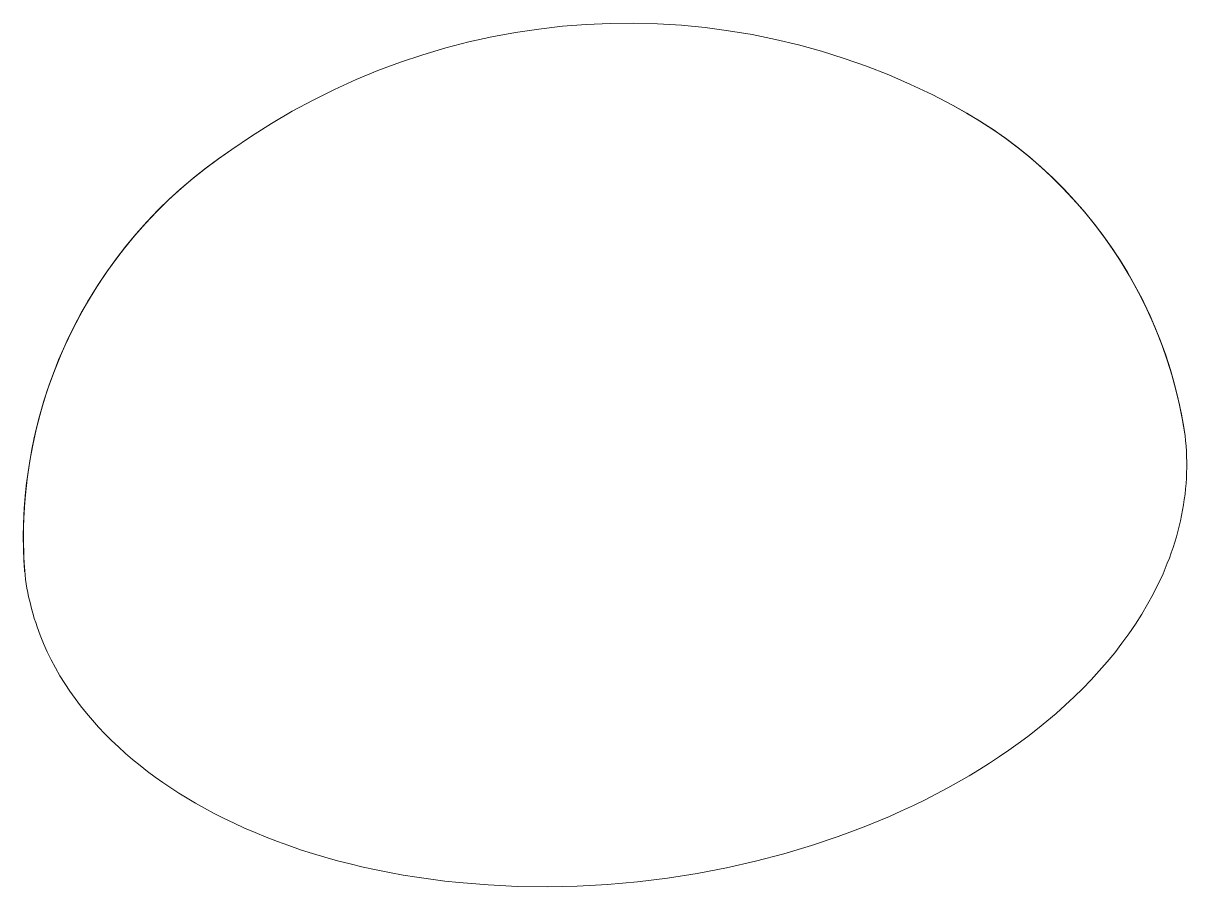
# Model space of a CAD drawing. Header units: millimetres. Extents: x -779 to 3049, y 55 to 2500.
# Drawn here: x 2497.91 to 2512.85, y 1937.9 to 1948.99 of the extents above; entities that cross this region are included whole.
import ezdxf

# ---------------------------------------------------------------- set-up
doc = ezdxf.new("R2010")
doc.units = ezdxf.units.MM
doc.layers.add('ZANO_R', color=7, linetype='Continuous', lineweight=0)

msp = doc.modelspace()

# ---------------------------------------------------------------- linework, layer by layer
at = {"layer": 'ZANO_R'}
for p, q in [((2504.226, 1948.872), (2504.528, 1948.917)), ((2504.226, 1948.872), (2504.528, 1948.917)), ((2504.226, 1948.872), (2504.528, 1948.917)), ((2504.226, 1948.872), (2504.528, 1948.917)), ((2504.528, 1948.917), (2504.831, 1948.952)), ((2504.528, 1948.917), (2504.831, 1948.952)), ((2504.528, 1948.917), (2504.831, 1948.952)), ((2504.528, 1948.917), (2504.831, 1948.952)), ((2504.831, 1948.952), (2505.136, 1948.975)), ((2504.831, 1948.952), (2505.136, 1948.975)), ((2504.831, 1948.952), (2505.136, 1948.975)), ((2504.831, 1948.952), (2505.136, 1948.975)), ((2505.136, 1948.975), (2505.441, 1948.989)), ((2505.136, 1948.975), (2505.441, 1948.989)), ((2505.136, 1948.975), (2505.441, 1948.989)), ((2505.136, 1948.975), (2505.441, 1948.989)), ((2505.441, 1948.989), (2505.747, 1948.991)), ((2505.441, 1948.989), (2505.747, 1948.991)), ((2505.441, 1948.989), (2505.747, 1948.991)), ((2505.441, 1948.989), (2505.747, 1948.991)), ((2505.747, 1948.991), (2506.052, 1948.983)), ((2505.747, 1948.991), (2506.052, 1948.983)), ((2505.747, 1948.991), (2506.052, 1948.983)), ((2505.747, 1948.991), (2506.052, 1948.983)), ((2506.052, 1948.983), (2506.357, 1948.965)), ((2506.052, 1948.983), (2506.357, 1948.965)), ((2506.052, 1948.983), (2506.357, 1948.965)), ((2506.052, 1948.983), (2506.357, 1948.965)), ((2506.357, 1948.965), (2506.661, 1948.936)), ((2506.357, 1948.965), (2506.661, 1948.936)), ((2506.357, 1948.965), (2506.661, 1948.936)), ((2506.357, 1948.965), (2506.661, 1948.936)), ((2506.661, 1948.936), (2506.964, 1948.896)), ((2506.661, 1948.936), (2506.964, 1948.896)), ((2506.661, 1948.936), (2506.964, 1948.896)), ((2506.661, 1948.936), (2506.964, 1948.896)), ((2506.964, 1948.896), (2507.265, 1948.846)), ((2506.964, 1948.896), (2507.265, 1948.846)), ((2506.964, 1948.896), (2507.265, 1948.846)), ((2506.964, 1948.896), (2507.265, 1948.846)), ((2503.331, 1948.674), (2503.627, 1948.751)), ((2503.331, 1948.674), (2503.627, 1948.751)), ((2503.331, 1948.674), (2503.627, 1948.751)), ((2503.331, 1948.674), (2503.627, 1948.751)), ((2503.627, 1948.751), (2503.925, 1948.817)), ((2503.627, 1948.751), (2503.925, 1948.817)), ((2503.627, 1948.751), (2503.925, 1948.817)), ((2503.627, 1948.751), (2503.925, 1948.817)), ((2503.925, 1948.817), (2504.226, 1948.872)), ((2503.925, 1948.817), (2504.226, 1948.872)), ((2503.925, 1948.817), (2504.226, 1948.872)), ((2503.925, 1948.817), (2504.226, 1948.872)), ((2507.265, 1948.846), (2507.564, 1948.785)), ((2507.265, 1948.846), (2507.564, 1948.785)), ((2507.265, 1948.846), (2507.564, 1948.785)), ((2507.265, 1948.846), (2507.564, 1948.785)), ((2507.564, 1948.785), (2507.862, 1948.714)), ((2507.564, 1948.785), (2507.862, 1948.714)), ((2507.564, 1948.785), (2507.862, 1948.714)), ((2507.564, 1948.785), (2507.862, 1948.714)), ((2502.749, 1948.491), (2503.038, 1948.588)), ((2502.749, 1948.491), (2503.038, 1948.588)), ((2502.749, 1948.491), (2503.038, 1948.588)), ((2502.749, 1948.491), (2503.038, 1948.588)), ((2503.038, 1948.588), (2503.331, 1948.674)), ((2503.038, 1948.588), (2503.331, 1948.674)), ((2503.038, 1948.588), (2503.331, 1948.674)), ((2503.038, 1948.588), (2503.331, 1948.674)), ((2507.862, 1948.714), (2508.156, 1948.633)), ((2507.862, 1948.714), (2508.156, 1948.633)), ((2507.862, 1948.714), (2508.156, 1948.633)), ((2507.862, 1948.714), (2508.156, 1948.633)), ((2508.156, 1948.633), (2508.447, 1948.541)), ((2508.156, 1948.633), (2508.447, 1948.541)), ((2508.156, 1948.633), (2508.447, 1948.541)), ((2508.156, 1948.633), (2508.447, 1948.541)), ((2502.462, 1948.385), (2502.749, 1948.491)), ((2502.462, 1948.385), (2502.749, 1948.491)), ((2502.462, 1948.385), (2502.749, 1948.491)), ((2502.462, 1948.385), (2502.749, 1948.491)), ((2508.447, 1948.541), (2508.735, 1948.439)), ((2508.447, 1948.541), (2508.735, 1948.439)), ((2508.447, 1948.541), (2508.735, 1948.439)), ((2508.447, 1948.541), (2508.735, 1948.439)), ((2508.735, 1948.439), (2509.02, 1948.328)), ((2508.735, 1948.439), (2509.02, 1948.328)), ((2508.735, 1948.439), (2509.02, 1948.328)), ((2508.735, 1948.439), (2509.02, 1948.328)), ((2502.18, 1948.268), (2502.462, 1948.385)), ((2502.18, 1948.268), (2502.462, 1948.385)), ((2502.18, 1948.268), (2502.462, 1948.385)), ((2502.18, 1948.268), (2502.462, 1948.385)), ((2509.02, 1948.328), (2509.3, 1948.206)), ((2509.02, 1948.328), (2509.3, 1948.206)), ((2509.02, 1948.328), (2509.3, 1948.206)), ((2509.02, 1948.328), (2509.3, 1948.206)), ((2501.628, 1948.006), (2501.902, 1948.142)), ((2501.628, 1948.006), (2501.902, 1948.142)), ((2501.628, 1948.006), (2501.902, 1948.142)), ((2501.628, 1948.006), (2501.902, 1948.142)), ((2501.902, 1948.142), (2502.18, 1948.268)), ((2501.902, 1948.142), (2502.18, 1948.268)), ((2501.902, 1948.142), (2502.18, 1948.268)), ((2501.902, 1948.142), (2502.18, 1948.268)), ((2509.3, 1948.206), (2509.576, 1948.075)), ((2509.3, 1948.206), (2509.576, 1948.075)), ((2509.3, 1948.206), (2509.576, 1948.075)), ((2509.3, 1948.206), (2509.576, 1948.075)), ((2501.36, 1947.861), (2501.628, 1948.006)), ((2501.36, 1947.861), (2501.628, 1948.006)), ((2501.36, 1947.861), (2501.628, 1948.006)), ((2501.36, 1947.861), (2501.628, 1948.006)), ((2509.576, 1948.075), (2509.847, 1947.935)), ((2509.576, 1948.075), (2509.847, 1947.935)), ((2509.576, 1948.075), (2509.847, 1947.935)), ((2509.576, 1948.075), (2509.847, 1947.935)), ((2501.096, 1947.706), (2501.36, 1947.861)), ((2501.096, 1947.706), (2501.36, 1947.861)), ((2501.096, 1947.706), (2501.36, 1947.861)), ((2501.096, 1947.706), (2501.36, 1947.861)), ((2509.847, 1947.935), (2510.02, 1947.838)), ((2509.847, 1947.935), (2510.021, 1947.838)), ((2509.847, 1947.935), (2510.018, 1947.839)), ((2509.847, 1947.935), (2510.021, 1947.838)), ((2500.838, 1947.542), (2501.096, 1947.706)), ((2500.838, 1947.542), (2501.096, 1947.706)), ((2500.838, 1947.542), (2501.096, 1947.706)), ((2500.838, 1947.542), (2501.096, 1947.706)), ((2510.018, 1947.839), (2510.186, 1947.738)), ((2510.02, 1947.838), (2510.19, 1947.736)), ((2510.021, 1947.838), (2510.191, 1947.735)), ((2510.021, 1947.838), (2510.191, 1947.735)), ((2510.186, 1947.738), (2510.35, 1947.631)), ((2510.19, 1947.736), (2510.356, 1947.628)), ((2510.191, 1947.735), (2510.358, 1947.627)), ((2510.191, 1947.735), (2510.358, 1947.627)), ((2500.586, 1947.37), (2500.838, 1947.542)), ((2500.586, 1947.37), (2500.838, 1947.542)), ((2500.586, 1947.37), (2500.838, 1947.542)), ((2500.586, 1947.37), (2500.838, 1947.542)), ((2510.35, 1947.631), (2510.511, 1947.519)), ((2510.356, 1947.628), (2510.518, 1947.514)), ((2510.358, 1947.627), (2510.521, 1947.512)), ((2510.358, 1947.627), (2510.521, 1947.512)), ((2510.511, 1947.519), (2510.667, 1947.402)), ((2510.518, 1947.514), (2510.676, 1947.395)), ((2510.521, 1947.512), (2510.679, 1947.392)), ((2510.521, 1947.512), (2510.68, 1947.393)), ((2510.667, 1947.402), (2510.82, 1947.279)), ((2510.676, 1947.395), (2510.83, 1947.27)), ((2500.246, 1947.127), (2500.414, 1947.251)), ((2500.251, 1947.131), (2500.417, 1947.254)), ((2500.251, 1947.131), (2500.417, 1947.254)), ((2500.254, 1947.133), (2500.418, 1947.254)), ((2500.414, 1947.251), (2500.586, 1947.37)), ((2500.417, 1947.254), (2500.586, 1947.37)), ((2500.417, 1947.254), (2500.586, 1947.37)), ((2500.418, 1947.254), (2500.586, 1947.37)), ((2510.679, 1947.392), (2510.834, 1947.267)), ((2510.68, 1947.393), (2510.834, 1947.267)), ((2510.82, 1947.279), (2510.968, 1947.151)), ((2510.83, 1947.27), (2510.98, 1947.14)), ((2510.834, 1947.267), (2510.984, 1947.137)), ((2510.834, 1947.267), (2510.984, 1947.137)), ((2500.083, 1946.997), (2500.246, 1947.127)), ((2500.09, 1947.004), (2500.251, 1947.131)), ((2500.09, 1947.004), (2500.251, 1947.131)), ((2500.094, 1947.006), (2500.254, 1947.133)), ((2510.968, 1947.151), (2511.111, 1947.018)), ((2510.98, 1947.14), (2511.125, 1947.005)), ((2510.984, 1947.137), (2511.129, 1947.001)), ((2510.984, 1947.137), (2511.13, 1947.001)), ((2499.924, 1946.861), (2500.083, 1946.997)), ((2499.934, 1946.87), (2500.09, 1947.004)), ((2499.934, 1946.87), (2500.09, 1947.004)), ((2499.938, 1946.874), (2500.094, 1947.006)), ((2511.111, 1947.018), (2511.251, 1946.88)), ((2511.125, 1947.005), (2511.265, 1946.865)), ((2511.129, 1947.001), (2511.27, 1946.86)), ((2511.13, 1947.001), (2511.27, 1946.861)), ((2499.77, 1946.72), (2499.924, 1946.861)), ((2499.782, 1946.732), (2499.934, 1946.87)), ((2499.782, 1946.732), (2499.934, 1946.87)), ((2499.787, 1946.736), (2499.938, 1946.874)), ((2511.251, 1946.88), (2511.385, 1946.737)), ((2511.265, 1946.865), (2511.401, 1946.72)), ((2511.27, 1946.861), (2511.406, 1946.715)), ((2511.27, 1946.86), (2511.406, 1946.715)), ((2499.622, 1946.573), (2499.77, 1946.72)), ((2499.635, 1946.588), (2499.782, 1946.732)), ((2499.635, 1946.588), (2499.782, 1946.732)), ((2499.641, 1946.594), (2499.787, 1946.736)), ((2511.385, 1946.737), (2511.514, 1946.59)), ((2511.401, 1946.72), (2511.531, 1946.571)), ((2511.406, 1946.715), (2511.536, 1946.565)), ((2511.406, 1946.715), (2511.537, 1946.565)), ((2499.478, 1946.421), (2499.622, 1946.573)), ((2499.493, 1946.44), (2499.635, 1946.588)), ((2499.493, 1946.44), (2499.635, 1946.588)), ((2499.5, 1946.446), (2499.641, 1946.594)), ((2511.514, 1946.59), (2511.639, 1946.439)), ((2511.531, 1946.571), (2511.656, 1946.417)), ((2511.536, 1946.565), (2511.662, 1946.41)), ((2511.537, 1946.565), (2511.662, 1946.411)), ((2499.34, 1946.265), (2499.478, 1946.421)), ((2499.356, 1946.286), (2499.493, 1946.44)), ((2499.356, 1946.286), (2499.493, 1946.44)), ((2499.364, 1946.294), (2499.5, 1946.446)), ((2511.639, 1946.439), (2511.758, 1946.284)), ((2511.656, 1946.417), (2511.776, 1946.259)), ((2511.662, 1946.411), (2511.782, 1946.252)), ((2511.662, 1946.41), (2511.781, 1946.252)), ((2499.207, 1946.104), (2499.34, 1946.265)), ((2499.225, 1946.128), (2499.356, 1946.286)), ((2499.225, 1946.128), (2499.356, 1946.286)), ((2499.233, 1946.137), (2499.364, 1946.294)), ((2511.758, 1946.284), (2511.872, 1946.124)), ((2511.776, 1946.259), (2511.89, 1946.097)), ((2511.781, 1946.252), (2511.896, 1946.089)), ((2511.782, 1946.252), (2511.896, 1946.089)), ((2499.08, 1945.938), (2499.207, 1946.104)), ((2499.099, 1945.966), (2499.225, 1946.128)), ((2499.099, 1945.966), (2499.225, 1946.128)), ((2499.107, 1945.976), (2499.233, 1946.137)), ((2511.872, 1946.124), (2511.98, 1945.961)), ((2511.89, 1946.097), (2511.998, 1945.932)), ((2511.896, 1946.089), (2512.004, 1945.922)), ((2511.896, 1946.089), (2512.005, 1945.923)), ((2498.959, 1945.768), (2499.08, 1945.938)), ((2498.979, 1945.799), (2499.099, 1945.966)), ((2498.979, 1945.799), (2499.099, 1945.966)), ((2498.988, 1945.811), (2499.107, 1945.976)), ((2511.98, 1945.961), (2512.083, 1945.794)), ((2511.998, 1945.932), (2512.101, 1945.762)), ((2512.004, 1945.922), (2512.107, 1945.752)), ((2512.005, 1945.923), (2512.108, 1945.752)), ((2498.843, 1945.593), (2498.959, 1945.768)), ((2498.864, 1945.628), (2498.979, 1945.799)), ((2498.864, 1945.628), (2498.979, 1945.799)), ((2498.873, 1945.642), (2498.988, 1945.811)), ((2512.083, 1945.794), (2512.179, 1945.624)), ((2512.101, 1945.762), (2512.198, 1945.589)), ((2512.107, 1945.752), (2512.204, 1945.578)), ((2512.108, 1945.752), (2512.204, 1945.579)), ((2498.756, 1945.454), (2498.864, 1945.628)), ((2498.756, 1945.454), (2498.864, 1945.628)), ((2498.765, 1945.468), (2498.873, 1945.642)), ((2512.179, 1945.624), (2512.271, 1945.451)), ((2498.653, 1945.275), (2498.756, 1945.454)), ((2498.653, 1945.275), (2498.756, 1945.454)), ((2498.663, 1945.292), (2498.765, 1945.468)), ((2498.734, 1945.415), (2498.843, 1945.593)), ((2512.198, 1945.589), (2512.289, 1945.413)), ((2512.204, 1945.579), (2512.295, 1945.402)), ((2512.204, 1945.578), (2512.295, 1945.401)), ((2498.632, 1945.233), (2498.734, 1945.415)), ((2512.271, 1945.451), (2512.356, 1945.274)), ((2512.289, 1945.413), (2512.374, 1945.234)), ((2512.295, 1945.402), (2512.38, 1945.222)), ((2512.295, 1945.401), (2512.379, 1945.221)), ((2498.535, 1945.048), (2498.632, 1945.233)), ((2498.557, 1945.094), (2498.653, 1945.275)), ((2498.557, 1945.094), (2498.653, 1945.275)), ((2498.567, 1945.112), (2498.663, 1945.292)), ((2512.356, 1945.274), (2512.435, 1945.095)), ((2512.374, 1945.234), (2512.452, 1945.052)), ((2512.379, 1945.221), (2512.458, 1945.039)), ((2512.38, 1945.222), (2512.458, 1945.039)), ((2498.446, 1944.859), (2498.535, 1945.048)), ((2498.467, 1944.909), (2498.557, 1945.094)), ((2498.467, 1944.909), (2498.557, 1945.094)), ((2498.477, 1944.928), (2498.567, 1945.112)), ((2512.435, 1945.095), (2512.508, 1944.914)), ((2512.452, 1945.052), (2512.524, 1944.868)), ((2512.458, 1945.039), (2512.53, 1944.853)), ((2512.458, 1945.039), (2512.53, 1944.853)), ((2498.362, 1944.668), (2498.446, 1944.859)), ((2498.384, 1944.721), (2498.467, 1944.909)), ((2498.384, 1944.721), (2498.467, 1944.909)), ((2498.393, 1944.742), (2498.477, 1944.928)), ((2512.508, 1944.914), (2512.575, 1944.729)), ((2512.524, 1944.868), (2512.59, 1944.681)), ((2498.307, 1944.53), (2498.384, 1944.721)), ((2498.307, 1944.53), (2498.384, 1944.721)), ((2498.316, 1944.553), (2498.393, 1944.742)), ((2512.53, 1944.853), (2512.595, 1944.665)), ((2512.53, 1944.853), (2512.595, 1944.665)), ((2512.575, 1944.729), (2512.635, 1944.543)), ((2498.286, 1944.473), (2498.362, 1944.668)), ((2512.59, 1944.681), (2512.649, 1944.492)), ((2512.595, 1944.665), (2512.654, 1944.475)), ((2512.595, 1944.665), (2512.654, 1944.475)), ((2498.216, 1944.276), (2498.286, 1944.473)), ((2498.236, 1944.337), (2498.307, 1944.53)), ((2498.236, 1944.337), (2498.307, 1944.53)), ((2498.245, 1944.362), (2498.316, 1944.553)), ((2512.635, 1944.543), (2512.689, 1944.355)), ((2512.649, 1944.492), (2512.702, 1944.301)), ((2512.654, 1944.475), (2512.706, 1944.283)), ((2512.654, 1944.475), (2512.706, 1944.284)), ((2498.154, 1944.077), (2498.216, 1944.276)), ((2498.173, 1944.142), (2498.236, 1944.337)), ((2498.173, 1944.142), (2498.236, 1944.337)), ((2498.181, 1944.168), (2498.245, 1944.362)), ((2512.689, 1944.355), (2512.737, 1944.165)), ((2512.702, 1944.301), (2512.748, 1944.108)), ((2512.706, 1944.284), (2512.752, 1944.09)), ((2512.706, 1944.283), (2512.752, 1944.09)), ((2498.116, 1943.944), (2498.173, 1944.142)), ((2498.116, 1943.944), (2498.173, 1944.142)), ((2498.123, 1943.972), (2498.181, 1944.168)), ((2512.737, 1944.165), (2512.778, 1943.973)), ((2512.748, 1944.108), (2512.788, 1943.914)), ((2498.073, 1943.774), (2498.123, 1943.972)), ((2498.098, 1943.876), (2498.154, 1944.077)), ((2512.752, 1944.09), (2512.791, 1943.895)), ((2512.752, 1944.09), (2512.791, 1943.895)), ((2512.778, 1943.973), (2512.812, 1943.781)), ((2498.049, 1943.673), (2498.098, 1943.876)), ((2498.066, 1943.745), (2498.116, 1943.944)), ((2498.066, 1943.745), (2498.116, 1943.944)), ((2512.788, 1943.914), (2512.82, 1943.719)), ((2512.791, 1943.895), (2512.823, 1943.699)), ((2512.791, 1943.895), (2512.823, 1943.699)), ((2498.008, 1943.468), (2498.049, 1943.673)), ((2498.023, 1943.544), (2498.066, 1943.745)), ((2498.023, 1943.544), (2498.066, 1943.745)), ((2498.029, 1943.575), (2498.073, 1943.774)), ((2512.823, 1943.699), (2512.83, 1943.631)), ((2512.83, 1943.631), (2512.823, 1943.699)), ((2497.987, 1943.342), (2498.023, 1943.544)), ((2497.987, 1943.342), (2498.023, 1943.544)), ((2497.991, 1943.374), (2498.029, 1943.575)), ((2512.83, 1943.631), (2512.836, 1943.563)), ((2512.836, 1943.563), (2512.83, 1943.631)), ((2512.836, 1943.563), (2512.841, 1943.494)), ((2512.841, 1943.494), (2512.836, 1943.563)), ((2497.961, 1943.172), (2497.991, 1943.374)), ((2497.973, 1943.262), (2498.008, 1943.468)), ((2512.841, 1943.494), (2512.844, 1943.426)), ((2512.844, 1943.426), (2512.841, 1943.494)), ((2512.844, 1943.426), (2512.845, 1943.357)), ((2512.845, 1943.357), (2512.844, 1943.426)), ((2497.946, 1943.055), (2497.973, 1943.262)), ((2497.957, 1943.138), (2497.987, 1943.342)), ((2497.957, 1943.138), (2497.987, 1943.342)), ((2512.844, 1943.22), (2512.841, 1943.151)), ((2512.841, 1943.151), (2512.844, 1943.22)), ((2512.845, 1943.289), (2512.844, 1943.22)), ((2512.844, 1943.22), (2512.845, 1943.289)), ((2512.845, 1943.357), (2512.845, 1943.289)), ((2512.845, 1943.289), (2512.845, 1943.357)), ((2497.935, 1942.934), (2497.957, 1943.138)), ((2497.935, 1942.934), (2497.957, 1943.138)), ((2497.938, 1942.969), (2497.961, 1943.172)), ((2512.836, 1943.082), (2512.83, 1943.013)), ((2512.83, 1943.013), (2512.836, 1943.082)), ((2512.841, 1943.151), (2512.836, 1943.082)), ((2512.836, 1943.082), (2512.841, 1943.151)), ((2497.92, 1942.729), (2497.935, 1942.934)), ((2497.92, 1942.729), (2497.935, 1942.934)), ((2497.921, 1942.766), (2497.938, 1942.969)), ((2497.926, 1942.847), (2497.946, 1943.055)), ((2512.823, 1942.944), (2512.814, 1942.876)), ((2512.814, 1942.876), (2512.823, 1942.944)), ((2512.83, 1943.013), (2512.823, 1942.944)), ((2512.823, 1942.944), (2512.83, 1943.013)), ((2497.912, 1942.562), (2497.921, 1942.766)), ((2497.913, 1942.638), (2497.926, 1942.847)), ((2512.804, 1942.807), (2512.792, 1942.738)), ((2512.792, 1942.738), (2512.804, 1942.807)), ((2512.814, 1942.876), (2512.804, 1942.807)), ((2512.804, 1942.807), (2512.814, 1942.876)), ((2497.908, 1942.429), (2497.913, 1942.638)), ((2497.912, 1942.523), (2497.92, 1942.729)), ((2497.912, 1942.523), (2497.92, 1942.729)), ((2512.779, 1942.669), (2512.764, 1942.601)), ((2512.764, 1942.601), (2512.779, 1942.669)), ((2512.792, 1942.738), (2512.779, 1942.669)), ((2512.779, 1942.669), (2512.792, 1942.738)), ((2497.909, 1942.357), (2497.912, 1942.562)), ((2497.911, 1942.318), (2497.912, 1942.523)), ((2497.911, 1942.318), (2497.912, 1942.523)), ((2512.731, 1942.464), (2512.712, 1942.395)), ((2512.712, 1942.395), (2512.731, 1942.464)), ((2512.748, 1942.532), (2512.731, 1942.464)), ((2512.731, 1942.464), (2512.748, 1942.532)), ((2512.764, 1942.601), (2512.748, 1942.532)), ((2512.748, 1942.532), (2512.764, 1942.601)), ((2497.91, 1942.221), (2497.908, 1942.429)), ((2497.914, 1942.153), (2497.909, 1942.357)), ((2497.917, 1942.112), (2497.911, 1942.318)), ((2497.917, 1942.112), (2497.911, 1942.318)), ((2512.691, 1942.327), (2512.67, 1942.259)), ((2512.67, 1942.259), (2512.691, 1942.327)), ((2512.712, 1942.395), (2512.691, 1942.327)), ((2512.691, 1942.327), (2512.712, 1942.395)), ((2497.919, 1942.012), (2497.91, 1942.221)), ((2512.647, 1942.192), (2512.622, 1942.124)), ((2512.622, 1942.124), (2512.647, 1942.192)), ((2512.67, 1942.259), (2512.647, 1942.192)), ((2512.647, 1942.192), (2512.67, 1942.259)), ((2497.925, 1941.949), (2497.914, 1942.153)), ((2497.93, 1941.907), (2497.917, 1942.112)), ((2497.93, 1941.907), (2497.917, 1942.112)), ((2512.596, 1942.057), (2512.569, 1941.99)), ((2512.569, 1941.99), (2512.596, 1942.057)), ((2512.622, 1942.124), (2512.596, 1942.057)), ((2512.596, 1942.057), (2512.622, 1942.124)), ((2497.938, 1941.85), (2497.93, 1941.907)), ((2497.93, 1941.907), (2497.938, 1941.85)), ((2512.541, 1941.923), (2512.511, 1941.857)), ((2512.511, 1941.857), (2512.541, 1941.923)), ((2512.569, 1941.99), (2512.541, 1941.923)), ((2512.541, 1941.923), (2512.569, 1941.99)), ((2497.946, 1941.794), (2497.938, 1941.85)), ((2497.938, 1941.85), (2497.946, 1941.794)), ((2497.955, 1941.738), (2497.946, 1941.794)), ((2497.946, 1941.794), (2497.955, 1941.738)), ((2497.966, 1941.681), (2497.955, 1941.738)), ((2497.955, 1941.738), (2497.966, 1941.681)), ((2512.48, 1941.791), (2512.414, 1941.66)), ((2512.414, 1941.66), (2512.48, 1941.791)), ((2512.511, 1941.857), (2512.48, 1941.791)), ((2512.48, 1941.791), (2512.511, 1941.857)), ((2497.977, 1941.626), (2497.966, 1941.681)), ((2497.966, 1941.681), (2497.977, 1941.626)), ((2497.99, 1941.57), (2497.977, 1941.626)), ((2497.977, 1941.626), (2497.99, 1941.57)), ((2498.003, 1941.514), (2497.99, 1941.57)), ((2497.99, 1941.57), (2498.003, 1941.514)), ((2512.414, 1941.66), (2512.343, 1941.53)), ((2512.343, 1941.53), (2512.414, 1941.66)), ((2498.018, 1941.459), (2498.003, 1941.514)), ((2498.003, 1941.514), (2498.018, 1941.459)), ((2498.033, 1941.404), (2498.018, 1941.459)), ((2498.018, 1941.459), (2498.033, 1941.404)), ((2512.343, 1941.53), (2512.267, 1941.403)), ((2512.267, 1941.403), (2512.343, 1941.53)), ((2498.049, 1941.349), (2498.033, 1941.404)), ((2498.033, 1941.404), (2498.049, 1941.349)), ((2498.067, 1941.295), (2498.049, 1941.349)), ((2498.049, 1941.349), (2498.067, 1941.295)), ((2498.085, 1941.24), (2498.067, 1941.295)), ((2498.067, 1941.295), (2498.085, 1941.24)), ((2512.187, 1941.276), (2512.102, 1941.152)), ((2512.102, 1941.152), (2512.187, 1941.276)), ((2512.267, 1941.403), (2512.187, 1941.276)), ((2512.187, 1941.276), (2512.267, 1941.403)), ((2498.125, 1941.132), (2498.085, 1941.24)), ((2498.085, 1941.24), (2498.125, 1941.132)), ((2498.168, 1941.026), (2498.125, 1941.132)), ((2498.125, 1941.132), (2498.168, 1941.026)), ((2512.102, 1941.152), (2512.013, 1941.029)), ((2512.013, 1941.029), (2512.102, 1941.152)), ((2498.216, 1940.921), (2498.168, 1941.026)), ((2498.168, 1941.026), (2498.216, 1940.921)), ((2512.013, 1941.029), (2511.92, 1940.909)), ((2511.92, 1940.909), (2512.013, 1941.029)), ((2498.266, 1940.817), (2498.216, 1940.921)), ((2498.216, 1940.921), (2498.266, 1940.817)), ((2511.92, 1940.909), (2511.823, 1940.791)), ((2511.823, 1940.791), (2511.92, 1940.909)), ((2498.321, 1940.714), (2498.266, 1940.817)), ((2498.266, 1940.817), (2498.321, 1940.714)), ((2498.379, 1940.613), (2498.321, 1940.714)), ((2498.321, 1940.714), (2498.379, 1940.613)), ((2511.722, 1940.675), (2511.618, 1940.561)), ((2511.618, 1940.561), (2511.722, 1940.675)), ((2511.823, 1940.791), (2511.722, 1940.675)), ((2511.722, 1940.675), (2511.823, 1940.791)), ((2498.44, 1940.514), (2498.379, 1940.613)), ((2498.379, 1940.613), (2498.44, 1940.514)), ((2511.618, 1940.561), (2511.51, 1940.45)), ((2511.51, 1940.45), (2511.618, 1940.561)), ((2498.505, 1940.416), (2498.44, 1940.514)), ((2498.44, 1940.514), (2498.505, 1940.416)), ((2498.573, 1940.32), (2498.505, 1940.416)), ((2498.505, 1940.416), (2498.573, 1940.32)), ((2511.51, 1940.45), (2511.4, 1940.341)), ((2511.4, 1940.341), (2511.51, 1940.45)), ((2498.644, 1940.226), (2498.573, 1940.32)), ((2498.573, 1940.32), (2498.644, 1940.226)), ((2498.718, 1940.133), (2498.644, 1940.226)), ((2498.644, 1940.226), (2498.718, 1940.133)), ((2511.286, 1940.234), (2511.169, 1940.13)), ((2511.169, 1940.13), (2511.286, 1940.234)), ((2511.4, 1940.341), (2511.286, 1940.234)), ((2511.286, 1940.234), (2511.4, 1940.341)), ((2498.795, 1940.042), (2498.718, 1940.133)), ((2498.718, 1940.133), (2498.795, 1940.042)), ((2511.169, 1940.13), (2511.05, 1940.029)), ((2511.05, 1940.029), (2511.169, 1940.13)), ((2498.875, 1939.953), (2498.795, 1940.042)), ((2498.795, 1940.042), (2498.875, 1939.953)), ((2498.957, 1939.866), (2498.875, 1939.953)), ((2498.875, 1939.953), (2498.957, 1939.866)), ((2510.929, 1939.93), (2510.805, 1939.834)), ((2510.805, 1939.834), (2510.929, 1939.93)), ((2511.05, 1940.029), (2510.929, 1939.93)), ((2510.929, 1939.93), (2511.05, 1940.029)), ((2499.042, 1939.781), (2498.957, 1939.866)), ((2498.957, 1939.866), (2499.042, 1939.781)), ((2499.13, 1939.698), (2499.042, 1939.781)), ((2499.042, 1939.781), (2499.13, 1939.698)), ((2510.805, 1939.834), (2510.68, 1939.741)), ((2510.68, 1939.741), (2510.805, 1939.834)), ((2499.22, 1939.616), (2499.13, 1939.698)), ((2499.13, 1939.698), (2499.22, 1939.616)), ((2510.562, 1939.657), (2510.44, 1939.574)), ((2510.44, 1939.574), (2510.562, 1939.657)), ((2510.68, 1939.741), (2510.562, 1939.657)), ((2510.562, 1939.657), (2510.68, 1939.741)), ((2499.312, 1939.537), (2499.22, 1939.616)), ((2499.22, 1939.616), (2499.312, 1939.537)), ((2499.407, 1939.46), (2499.312, 1939.537)), ((2499.312, 1939.537), (2499.407, 1939.46)), ((2510.315, 1939.491), (2510.186, 1939.41)), ((2510.186, 1939.41), (2510.315, 1939.491)), ((2510.44, 1939.574), (2510.315, 1939.491)), ((2510.315, 1939.491), (2510.44, 1939.574)), ((2499.503, 1939.385), (2499.407, 1939.46)), ((2499.407, 1939.46), (2499.503, 1939.385)), ((2499.601, 1939.312), (2499.503, 1939.385)), ((2499.503, 1939.385), (2499.601, 1939.312)), ((2510.053, 1939.329), (2509.917, 1939.25)), ((2509.917, 1939.25), (2510.053, 1939.329)), ((2510.186, 1939.41), (2510.053, 1939.329)), ((2510.053, 1939.329), (2510.186, 1939.41)), ((2499.701, 1939.241), (2499.601, 1939.312)), ((2499.601, 1939.312), (2499.701, 1939.241)), ((2499.803, 1939.172), (2499.701, 1939.241)), ((2499.701, 1939.241), (2499.803, 1939.172)), ((2509.917, 1939.25), (2509.777, 1939.172)), ((2509.777, 1939.172), (2509.917, 1939.25)), ((2499.906, 1939.105), (2499.803, 1939.172)), ((2499.803, 1939.172), (2499.906, 1939.105)), ((2500.011, 1939.04), (2499.906, 1939.105)), ((2499.906, 1939.105), (2500.011, 1939.04)), ((2500.117, 1938.978), (2500.011, 1939.04)), ((2500.011, 1939.04), (2500.117, 1938.978)), ((2509.634, 1939.096), (2509.488, 1939.021)), ((2509.488, 1939.021), (2509.634, 1939.096)), ((2509.777, 1939.172), (2509.634, 1939.096)), ((2509.634, 1939.096), (2509.777, 1939.172)), ((2500.236, 1938.911), (2500.117, 1938.978)), ((2500.117, 1938.978), (2500.236, 1938.911)), ((2500.359, 1938.845), (2500.236, 1938.911)), ((2500.236, 1938.911), (2500.359, 1938.845)), ((2509.338, 1938.948), (2509.185, 1938.876)), ((2509.185, 1938.876), (2509.338, 1938.948)), ((2509.488, 1939.021), (2509.338, 1938.948)), ((2509.338, 1938.948), (2509.488, 1939.021)), ((2500.485, 1938.781), (2500.359, 1938.845)), ((2500.359, 1938.845), (2500.485, 1938.781)), ((2500.615, 1938.718), (2500.485, 1938.781)), ((2500.485, 1938.781), (2500.615, 1938.718)), ((2509.028, 1938.807), (2508.706, 1938.673)), ((2508.706, 1938.673), (2509.028, 1938.807)), ((2509.185, 1938.876), (2509.028, 1938.807)), ((2509.028, 1938.807), (2509.185, 1938.876)), ((2500.749, 1938.657), (2500.615, 1938.718)), ((2500.615, 1938.718), (2500.749, 1938.657)), ((2500.886, 1938.598), (2500.749, 1938.657)), ((2500.749, 1938.657), (2500.886, 1938.598)), ((2501.026, 1938.54), (2500.886, 1938.598)), ((2500.886, 1938.598), (2501.026, 1938.54)), ((2508.706, 1938.673), (2508.372, 1938.548)), ((2508.372, 1938.548), (2508.706, 1938.673)), ((2501.17, 1938.485), (2501.026, 1938.54)), ((2501.026, 1938.54), (2501.17, 1938.485)), ((2501.318, 1938.431), (2501.17, 1938.485)), ((2501.17, 1938.485), (2501.318, 1938.431)), ((2501.468, 1938.379), (2501.318, 1938.431)), ((2501.318, 1938.431), (2501.468, 1938.379)), ((2508.027, 1938.432), (2507.672, 1938.326)), ((2507.672, 1938.326), (2508.027, 1938.432)), ((2508.372, 1938.548), (2508.027, 1938.432)), ((2508.027, 1938.432), (2508.372, 1938.548)), ((2501.622, 1938.33), (2501.468, 1938.379)), ((2501.468, 1938.379), (2501.622, 1938.33)), ((2501.78, 1938.283), (2501.622, 1938.33)), ((2501.622, 1938.33), (2501.78, 1938.283)), ((2501.94, 1938.238), (2501.78, 1938.283)), ((2501.78, 1938.283), (2501.94, 1938.238)), ((2507.672, 1938.326), (2507.308, 1938.231)), ((2507.308, 1938.231), (2507.672, 1938.326)), ((2502.103, 1938.196), (2501.94, 1938.238)), ((2501.94, 1938.238), (2502.103, 1938.196)), ((2502.27, 1938.156), (2502.103, 1938.196)), ((2502.103, 1938.196), (2502.27, 1938.156)), ((2502.439, 1938.119), (2502.27, 1938.156)), ((2502.27, 1938.156), (2502.439, 1938.119)), ((2506.938, 1938.147), (2506.561, 1938.075)), ((2506.561, 1938.075), (2506.938, 1938.147)), ((2507.308, 1938.231), (2506.938, 1938.147)), ((2506.938, 1938.147), (2507.308, 1938.231)), ((2502.611, 1938.085), (2502.439, 1938.119)), ((2502.439, 1938.119), (2502.611, 1938.085)), ((2502.785, 1938.053), (2502.611, 1938.085)), ((2502.611, 1938.085), (2502.785, 1938.053)), ((2502.962, 1938.025), (2502.785, 1938.053)), ((2502.785, 1938.053), (2502.962, 1938.025)), ((2503.141, 1937.999), (2502.962, 1938.025)), ((2502.962, 1938.025), (2503.141, 1937.999)), ((2503.322, 1937.976), (2503.141, 1937.999)), ((2503.141, 1937.999), (2503.322, 1937.976)), ((2506.179, 1938.015), (2505.794, 1937.968)), ((2505.794, 1937.968), (2506.179, 1938.015)), ((2506.561, 1938.075), (2506.179, 1938.015)), ((2506.179, 1938.015), (2506.561, 1938.075)), ((2503.505, 1937.956), (2503.322, 1937.976)), ((2503.322, 1937.976), (2503.505, 1937.956)), ((2503.877, 1937.926), (2503.505, 1937.956)), ((2503.505, 1937.956), (2503.877, 1937.926)), ((2504.254, 1937.908), (2503.877, 1937.926)), ((2503.877, 1937.926), (2504.254, 1937.908)), ((2504.636, 1937.903), (2504.254, 1937.908)), ((2504.254, 1937.908), (2504.636, 1937.903)), ((2505.021, 1937.912), (2504.636, 1937.903)), ((2504.636, 1937.903), (2505.021, 1937.912)), ((2505.408, 1937.933), (2505.021, 1937.912)), ((2505.021, 1937.912), (2505.408, 1937.933)), ((2505.794, 1937.968), (2505.408, 1937.933)), ((2505.408, 1937.933), (2505.794, 1937.968))]:
    msp.add_line(p, q, dxfattribs=at)

doc.saveas('drawing.dxf')
